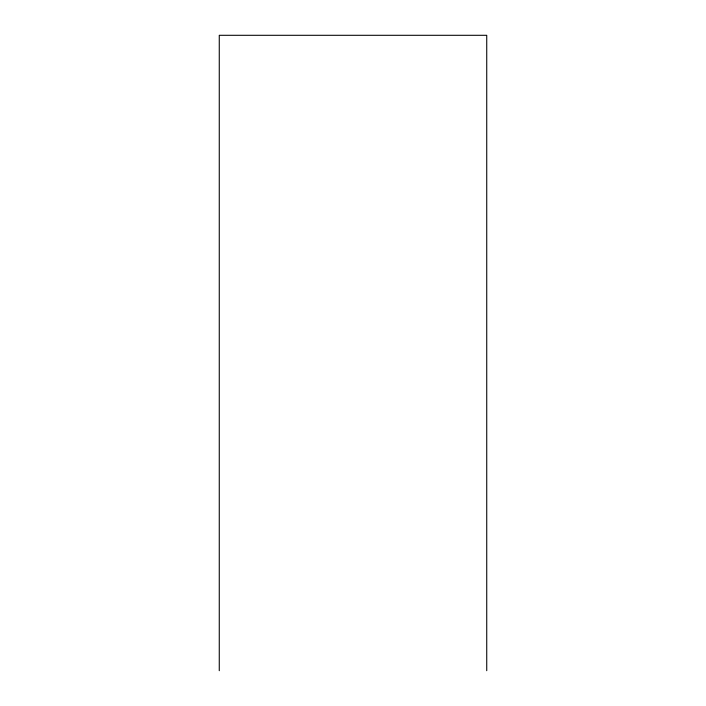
<?xml version="1.0" encoding="UTF-8"?>
<svg xmlns="http://www.w3.org/2000/svg" width="706" height="706" viewBox="0 0 706 706"><rect width="100%" height="100%" fill="white"/><g stroke="black" fill="none" stroke-linecap="round" stroke-linejoin="round"><path stroke-width="1.06" d="M486.734 670.7L486.734 35.3L219.266 35.3L219.266 670.7"/></g></svg>
